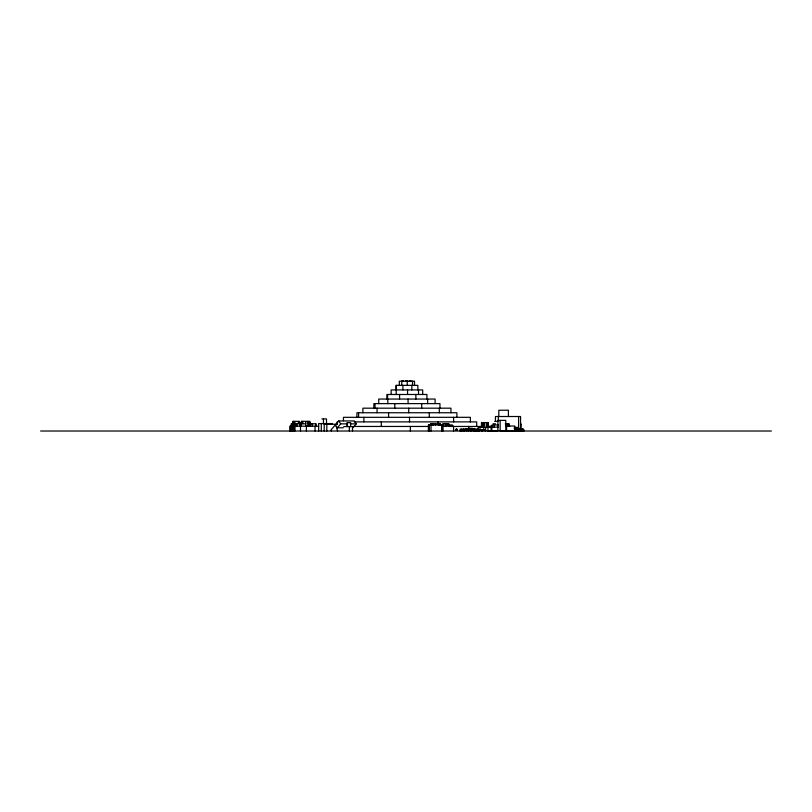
<?xml version="1.0" encoding="UTF-8"?>
<svg xmlns="http://www.w3.org/2000/svg" width="812" height="812" viewBox="0 0 812 812"><rect width="100%" height="100%" fill="white"/><g stroke="black" fill="none" stroke-linecap="round" stroke-linejoin="round"><path stroke-width="1.22" d="M456.344 430.167L456.841 429.01L456.131 430.462M456.161 429.345C457.349 430.258 455.867 428.634 457.308 430.177M456.273 430.187C457.684 428.756 454.852 430.269 457.105 429.69M456.679 429.101L456.567 429.883L456.78 429.183M456.456 429.802C457.389 428.949 454.801 429.487 457.136 429.883M456.496 429.568L456.364 430.35L456.496 429.467M456.192 429.903L456.283 429.446M352.865 427.782L356.255 423.864L354.296 420.951L338.756 420.951L330.87 430.066L331.509 431.02M337.599 431.02L336.006 425.813L337.335 427.782L340.715 423.864L346.694 423.864M474.32 430.045L476.218 430.045L476.218 431.02M402.539 380.676L403.209 381.204M402.397 380.787L403.29 381.204M409.684 380.838L411.136 380.838M402.539 380.889L403.432 381.204M405.594 381.204L407.401 381.204M321.928 418.931L326.505 418.931L326.505 423.773M301.394 421.347L309.92 421.347L309.92 423.773M494.772 421.347L498.639 421.347M305.556 421.58L308.621 421.58M354.265 421.885L476.705 421.885L476.705 426.452M292.827 422.565L295.081 422.565M298.095 422.565L302.044 422.595M308.682 422.565L310.184 422.565M309.017 423.6L312.285 423.6M332.301 423.57L318.659 423.57L318.659 431.02M305.931 423.773L291.254 423.773L291.254 427.396M308.266 423.773L315.959 423.773L315.959 426.188M493.006 423.773L495.462 423.773M505.297 423.773L508.982 423.773L508.982 426.188M350.276 423.864L356.255 423.864M337.183 424.25L324.211 424.25L324.211 431.02M291.295 424.98L292.147 424.98M446.285 424.98L449.675 424.98L449.675 426.188M450.457 424.98L452.558 424.98M498.416 424.98L491.981 424.98L491.981 427.396M505.389 424.98L506.323 424.98M505.49 426.006L514.757 426.006L514.757 431.02M292.147 426.188L289.854 426.188L289.854 431.02M294.837 426.188L318.649 426.188M441.86 426.188L453.573 426.188L453.573 431.02M490.174 426.188L492.478 426.188M506.302 426.188L509.784 426.188M353.839 426.452L429.355 426.452M449.351 426.452L482.166 426.452M487.058 426.452L490.742 426.452M343.72 426.584L353.484 426.584M487.555 427.132L497.837 427.132M290.483 427.447L293.244 427.467M514.29 427.396L518.442 427.396M337.335 427.782L343.303 427.782M468.433 428.32L472.361 428.32L472.361 429.568M465.367 428.716L469.306 428.716M514.199 428.604L523.101 428.604M470.118 428.837L474.837 428.837M471.65 429.081L467.062 429.081L467.062 429.812M473.254 429.081L477.872 429.081M461.267 429.812L467.763 429.812M485.211 431.02L485.211 430.045L484.084 429.812L468.524 429.812L468.524 431.02M514.443 429.812L523.943 429.812L523.943 431.02M473.294 430.045L485.211 430.045M40.6 431.02L771.4 431.02M455.908 429.406L457.065 429.649M338.756 420.951L340.715 423.864M456.151 429.152L456.74 430.177M523.476 429.812L523.476 431.02M523.101 431.02L500.507 431.02M520.847 428.604L520.847 423.773L520.401 428.604M520.522 428.604L520.573 416.515L495.432 416.515L495.432 421.347M518.594 416.515L518.594 428.604M516.797 429.812L516.797 431.02M515.721 427.396L515.721 428.604M508.769 423.773L508.769 426.188M508.515 423.773L508.515 426.188M508.413 416.515L508.413 410.233L498.812 410.233L498.812 416.515M508.2 423.773L508.2 426.188M507.845 423.773L507.845 426.188M507.449 423.773L507.449 426.188M507.003 423.773L507.003 426.188M506.607 426.006L506.607 431.02M506.526 423.773L506.526 426.188M505.785 431.02L505.785 420.372L497.898 420.372L497.837 431.02M500.141 420.372L500.141 431.02M498.304 416.515L498.304 421.347M497.766 424.98L497.766 427.396M497.005 431.02L488.448 431.02M494.254 424.98L494.254 427.396M491.869 431.02L491.869 427.396L478.197 427.396L478.197 429.812M491.077 427.396L491.077 431.02M488.316 427.396L488.316 422.565L481.475 422.565L481.475 427.396M488.093 422.565L488.093 427.396M487.971 427.396L487.971 431.02M487.738 422.565L487.738 427.396M487.515 422.565L487.515 427.396M486.347 422.565L486.347 427.396M485.667 427.396L485.667 431.02M484.459 422.565L484.459 427.396M483.749 427.396L483.749 429.812M483.292 422.565L483.292 427.396M482.785 422.565L482.785 427.396M482.663 431.02L482.663 430.045L481.546 429.812L481.546 431.02M482.115 431.02L482.115 430.045L481.069 430.045M481.973 422.565L481.973 427.396M480.014 427.396L480.014 429.812M479.496 431.02L479.496 430.045L478.451 429.812L478.451 431.02M479.019 431.02L479.019 430.045L476.593 430.066L476.603 431.02M478.014 429.812L478.014 431.02M475.538 429.812L475.538 431.02M475.203 429.812L475.203 431.02M474.381 430.045L474.381 431.02M473.294 429.812L473.294 431.02M471.549 429.812L471.549 431.02M470.615 429.812L470.615 431.02M470.381 421.885L470.381 417.317L343.456 417.317L343.456 420.738M469.813 428.32L469.813 429.568M468.778 431.02L468.778 429.325L464.738 429.325L464.738 431.02M468.625 426.452L468.625 428.736M466.859 429.325L466.859 431.02M466.687 428.716L466.687 429.568M466.068 429.812L466.068 429.213L460.11 429.091L460.11 431.02M464.322 429.812L464.322 431.02M463.591 429.213L463.591 429.812M463.165 429.091L463.165 429.812M462.982 429.812L462.982 431.02M461.267 429.091L461.267 431.02M456.912 417.317L456.912 412.75L356.925 412.75L356.925 417.317M453.634 417.317L453.634 421.885M450.944 412.75L450.944 408.182L362.893 408.182L362.893 412.75M448.955 426.188L448.975 423.773L446.539 423.773L446.539 426.188M448.285 423.773L448.285 424.98M447.919 423.773L447.919 424.98M447.229 423.773L447.229 424.98M446.072 426.188L446.072 423.773L442.672 423.773L442.672 426.188M445.737 423.773L445.737 426.188M445.565 423.773L445.565 426.188M443.697 423.773L443.697 426.188M442.926 431.02L442.926 424.98L428.391 424.98L428.391 431.02M442.51 424.98L442.51 431.02M442.286 424.98L442.195 431.02M441.637 424.98L441.637 431.02M440.419 424.98L440.419 423.773L430.756 423.773L430.756 424.98M440.226 423.773L440.205 424.98M439.952 408.182L439.952 403.615L373.875 403.615L373.875 408.182M439.962 423.773L439.962 424.98M439.322 408.182L439.322 412.75M438.429 423.773L438.429 424.98M438.155 421.885L438.155 424.168M435.415 423.773L435.415 424.98M435.1 403.615L435.1 399.057L378.737 399.057L378.737 403.615M433.151 423.773L433.151 424.98M432.958 423.773L432.958 424.98M431.01 423.773L430.999 431.02M429.294 412.75L429.294 417.317M429.304 424.98L429.304 431.02M429.071 424.98L429.091 431.02M428.827 424.98L428.827 431.02M427.66 399.057L427.66 403.615M426.929 399.057L426.929 394.49L386.908 394.49L386.908 399.057M422.697 394.49L422.697 389.922L391.14 389.922L391.14 394.49M421.702 403.615L421.702 408.182M418.535 389.922L418.535 394.49M417.845 389.922L417.845 385.355L395.992 385.355L395.992 389.922M415.876 394.49L415.876 399.057M414.526 385.355L414.526 381.204L399.311 381.204L399.311 385.355M412.516 381.204L412.516 385.355M411.806 385.355L411.806 389.922M410.354 426.452L410.354 431.02M409.512 417.317L409.512 421.885M408.72 408.182L408.72 412.75M408.02 381.204L405.655 380.909M408.071 399.057L408.071 403.615M407.563 389.922L407.563 394.49M407.248 380.909L407.228 385.355M402.945 381.204L402.397 380.503L402.539 381.204M402.904 385.355L402.904 389.922M401.757 381.204L401.757 385.355M399.575 394.49L399.575 399.057M396.357 385.355L396.357 389.922M396.215 389.922L396.215 394.49M394.794 403.615L394.794 408.182M388.572 412.75L388.572 417.317M387.801 399.057L387.801 403.615M387.578 394.49L387.578 399.057M381.305 421.885L381.305 426.452M377.062 408.182L377.062 412.75M374.982 403.615L374.982 408.182M363.877 417.317L363.877 421.885M358.589 412.75L358.589 417.317M352.51 426.584L352.51 431.02M350.611 426.584L350.611 422.636L346.998 422.636L346.998 426.584M349.353 426.584L349.353 431.02M347.424 422.636L347.424 426.584M337.132 421.885L337.132 424.168M326.81 424.25L326.81 431.02M323.45 418.931L323.45 423.773M321.298 423.57L321.298 431.02M315.706 423.773L315.706 426.188M315.056 426.188L315.056 431.02M312.458 423.773L312.458 426.188M310.57 423.773L310.57 426.188M309.697 423.773L309.697 426.188M309.545 423.773L309.545 426.188M309.453 423.773L309.453 426.188M307.809 421.58L307.809 426.29M306.398 426.188L306.398 431.02M305.667 421.58L305.667 426.29M302.835 421.347L302.835 423.773M301.658 421.347L301.658 423.773M301.262 423.773L301.262 426.188M300.491 426.188L300.491 431.02M299.851 423.773L299.851 426.188M299.466 423.773L299.466 421.347L292.878 421.347L292.767 431.02M296.867 423.773L296.948 426.188M296.36 423.773L296.36 426.188M295.548 423.773L295.548 426.188M294.837 423.773L294.837 431.02M294.563 423.773L294.563 431.02M293.579 423.773L293.579 431.02M293.335 421.347L293.335 423.773M292.472 423.773L292.472 431.02M292.269 423.773L292.269 431.02M292.158 423.773L292.158 431.02M290.757 427.467L290.757 431.02M290.696 427.447L290.696 431.02M290.513 426.188L290.483 431.02"/></g></svg>
